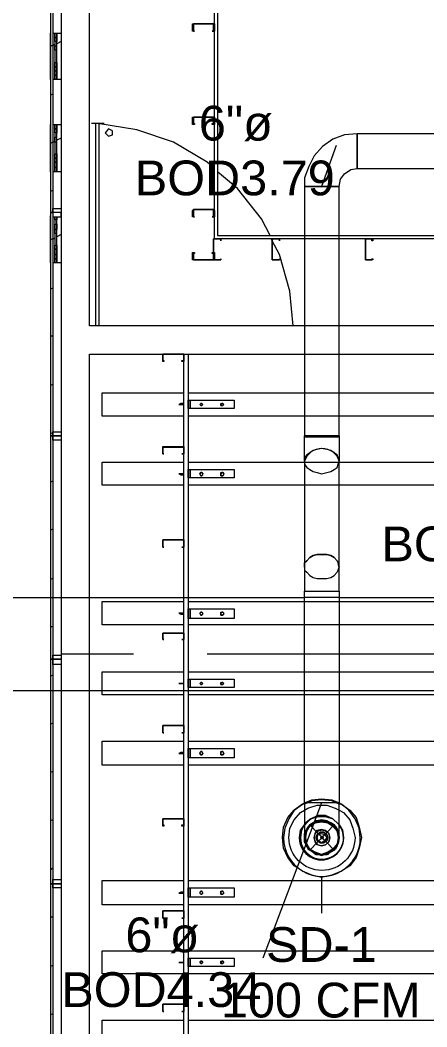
# Model space of a CAD drawing. Header units: metres. Extents: x -2 to 237, y -8 to 52.
# Drawn here: x 22.949 to 24.724, y 12.173 to 16.572 of the extents above; entities that cross this region are included whole.
import ezdxf

# ---------------------------------------------------------------- set-up
doc = ezdxf.new("R2010")
doc.units = ezdxf.units.M
doc.layers.add('HVAC - Ductos', color=5, linetype='Continuous', lineweight=0)
doc.layers.add('PDF_Text', color=7, linetype='Continuous', lineweight=0)
doc.layers.add('PDF_Geometry', color=7, linetype='Continuous', lineweight=0, true_color=0xaaaaaa)
doc.styles.add('PDF Helvetica', font='')
doc.styles.get('PDF Helvetica').set_extended_font_data('Helvetica')

msp = doc.modelspace()

# ---------------------------------------------------------------- linework, layer by layer
at = {"layer": 'HVAC - Ductos', "lineweight": 0}
for points in [[(24.3278, 16.0242), (24.2637, 15.8455), (24.2866, 15.8455), (24.3049, 15.8455), (24.3186, 15.8455), (24.3324, 15.8455), (24.337, 15.8455), (24.3416, 15.8455), (24.3461, 15.8776), (24.3644, 15.9005), (24.392, 15.9188), (24.4194, 15.9234), (24.4194, 15.9326), (24.4194, 15.9463), (24.4194, 15.9601), (24.4194, 15.9784), (24.4194, 15.9967), (24.4194, 16.0196), (24.4194, 16.0379), (24.4194, 16.0517), (24.4194, 16.0654), (24.4194, 16.0746), (24.3644, 16.07), (24.314, 16.0517), (24.2682, 16.0196), (24.2315, 15.9784), (24.2087, 15.9326), (24.1903, 15.8822), (24.1903, 15.8455), (24.1995, 15.8455), (24.2133, 15.8455), (24.227, 15.8455), (24.2453, 15.8455), (24.2637, 15.8455)], [(24.1903, 14.6451), (24.1903, 14.6314), (24.1995, 14.6176), (24.2133, 14.6085), (24.227, 14.5993), (24.2453, 14.5947), (24.2637, 14.5901), (24.2866, 14.5947), (24.3049, 14.5993), (24.3186, 14.6085), (24.3324, 14.6176), (24.337, 14.6314), (24.3416, 14.6451)], [(24.337, 14.2007), (24.3324, 14.2099), (24.3186, 14.2236), (24.3049, 14.2328), (24.2866, 14.2374), (24.2637, 14.2374), (24.2453, 14.2374), (24.227, 14.2328), (24.2133, 14.2236), (24.1995, 14.2099), (24.1903, 14.2007), (24.1903, 14.1824), (24.1903, 14.1503), (24.1903, 14.1091), (24.1903, 14.077), (24.1995, 14.077), (24.2133, 14.077), (24.227, 14.077), (24.2453, 14.077), (24.2637, 14.077), (24.2866, 14.077), (24.3049, 14.077), (24.3186, 14.077), (24.3324, 14.077), (24.337, 14.077), (24.3416, 14.077), (24.3416, 14.1182), (24.3416, 14.1595), (24.3416, 14.1824), (24.337, 14.1962)], [(24.1903, 14.1824), (24.1903, 14.1686), (24.1995, 14.1595), (24.2133, 14.1457), (24.227, 14.1366), (24.2453, 14.132), (24.2637, 14.132), (24.2866, 14.132), (24.3049, 14.1366), (24.3186, 14.1457), (24.3324, 14.1595), (24.337, 14.1686), (24.3416, 14.1824)], [(24.1903, 13.6418), (13.9871, 13.6418), (13.9871, 14.0495), (24.1903, 14.0495)], [(24.3416, 14.0495), (24.1903, 14.0495)], [(24.3416, 14.0495), (25.3541, 14.0495), (25.3541, 13.6418), (24.3416, 13.6418)], [(24.3416, 13.6418), (24.1903, 13.6418)], [(24.2637, 13.1515), (24.0071, 12.4734)], [(24.1903, 13.1515), (24.2224, 13.1652), (24.2637, 13.1698), (24.3095, 13.1652), (24.3416, 13.1515)], [(24.3416, 13.1469), (24.3095, 13.1607), (24.2637, 13.1652), (24.2224, 13.1607), (24.1903, 13.1469)], [(24.3416, 13.1515), (24.337, 13.1515), (24.3324, 13.1515), (24.3186, 13.1515), (24.3049, 13.1515), (24.2866, 13.1515), (24.2637, 13.1515), (24.2453, 13.1515), (24.227, 13.1515), (24.2133, 13.1515), (24.1995, 13.1515), (24.1903, 13.1515), (24.1903, 13.1103), (24.1903, 13.069), (24.1903, 13.037), (24.1903, 13.0141), (24.1903, 13.0003)], [(24.3416, 13.0003), (24.3416, 13.0049), (24.3416, 13.0232), (24.3416, 13.0553), (24.3416, 13.092), (24.3416, 13.1332), (24.3416, 13.1515), (24.337, 13.1515), (24.3324, 13.1515), (24.3186, 13.1515), (24.3049, 13.1515), (24.2866, 13.1515), (24.2637, 13.1515), (24.2453, 13.1515), (24.227, 13.1515), (24.2133, 13.1515)], [(24.1903, 13.1194), (24.2041, 13.1286), (24.2453, 13.1424), (24.2866, 13.1424), (24.3232, 13.1286), (24.3416, 13.1194)], [(24.1949, 13.0278), (24.2133, 13.0553), (24.2361, 13.069), (24.2637, 13.0782), (24.2957, 13.069), (24.2912, 13.069), (24.2637, 13.0736), (24.2453, 13.069), (24.227, 13.0645), (24.2133, 13.0507), (24.1995, 13.037), (24.2133, 13.0553), (24.1949, 13.0278), (24.1949, 13.0324)], [(24.1995, 13.0324), (24.2133, 13.0507), (24.2361, 13.0645)], [(24.2957, 13.0645), (24.3186, 13.0507), (24.3324, 13.0324), (24.337, 13.0278), (24.3416, 13.0003), (24.337, 13.0278), (24.3186, 13.0553), (24.3049, 13.0645), (24.2866, 13.0736), (24.2637, 13.0782), (24.2453, 13.0736), (24.227, 13.0645), (24.2133, 13.0553), (24.2361, 13.069), (24.2637, 13.0736), (24.2957, 13.069), (24.3186, 13.0553), (24.3324, 13.037), (24.337, 13.0187), (24.3278, 13.037), (24.3186, 13.0507), (24.3003, 13.0645), (24.282, 13.069), (24.2637, 13.0736), (24.2407, 13.069), (24.2361, 13.069), (24.2315, 13.069)], [(24.2957, 13.069), (24.2957, 13.069)], [(24.2957, 13.069), (24.3186, 13.0553), (24.337, 13.0278)], [(24.1903, 13.0599), (24.1903, 13.0599)], [(24.1903, 13.0599), (24.1903, 13.0599)], [(24.2315, 12.9316), (24.2133, 12.9453), (24.2361, 12.9316), (24.2637, 12.9225), (24.2453, 12.927), (24.227, 12.9362), (24.2133, 12.9453), (24.1995, 12.9637), (24.1949, 12.982), (24.1903, 13.0003), (24.1903, 13.0049), (24.1903, 13.0187), (24.1995, 13.037), (24.1949, 13.0187), (24.1903, 13.0003), (24.1903, 12.982), (24.1995, 12.9637), (24.2133, 12.9499), (24.227, 12.9362), (24.2453, 12.927), (24.2637, 12.927), (24.282, 12.927), (24.3003, 12.9362), (24.3186, 12.9499), (24.3278, 12.9637), (24.337, 12.982), (24.3324, 12.9637), (24.3186, 12.9453), (24.3049, 12.9362), (24.2866, 12.927), (24.2637, 12.9225), (24.2957, 12.9316)], [(24.1903, 13.0003), (24.1949, 13.0278), (24.1903, 13.0003)], [(24.2087, 12.9453), (24.1949, 12.9683), (24.1949, 12.9728), (24.1903, 13.0003), (24.1949, 13.0232)], [(24.1949, 13.0278), (24.1949, 13.0278)], [(24.3324, 13.0232), (24.337, 13.0003), (24.3324, 12.9728)], [(24.337, 13.0278), (24.337, 13.0278)], [(24.2361, 12.9316), (24.227, 12.9362), (24.2133, 12.9453), (24.1995, 12.9637), (24.1949, 12.9683), (24.1949, 12.9728), (24.1903, 12.982), (24.1903, 13.0003), (24.1903, 13.0049)], [(24.2133, 12.9453), (24.1949, 12.9728), (24.1903, 13.0003), (24.1949, 12.9728)], [(24.3416, 13.0049), (24.3416, 13.0003), (24.337, 12.982), (24.337, 12.9728), (24.3324, 12.9683), (24.3324, 12.9637), (24.3186, 12.9453), (24.3049, 12.9362), (24.2957, 12.9316), (24.2912, 12.927), (24.2866, 12.927), (24.2637, 12.9225), (24.2591, 12.927), (24.2453, 12.927), (24.2361, 12.927)], [(24.3324, 12.9683), (24.3186, 12.9453), (24.2957, 12.9316), (24.3186, 12.9453), (24.337, 12.9728), (24.3416, 13.0003), (24.337, 12.9728), (24.3324, 12.9683), (24.3186, 12.9499), (24.2957, 12.9316), (24.2912, 12.927), (24.2637, 12.9225), (24.2407, 12.927)], [(24.3416, 13.0003), (24.3416, 13.0003)], [(24.1949, 12.9683), (24.1949, 12.9728)], [(24.2361, 12.927), (24.2361, 12.9316), (24.2133, 12.9499), (24.1995, 12.9683)], [(24.2912, 12.9316), (24.2637, 12.927), (24.2407, 12.9316)], [(24.2957, 12.9316), (24.2912, 12.927)], [(24.337, 12.9728), (24.3324, 12.9683)], [(24.2591, 12.927), (24.2591, 12.927)], [(24.2637, 12.8263), (24.2637, 12.6704)]]:
    msp.add_lwpolyline(points, dxfattribs=at)
for points in [[(25.4045, 15.9234), (25.4045, 15.9326), (25.4045, 15.9463), (25.4045, 15.9601), (25.4045, 15.9784), (25.4045, 15.9967), (25.4045, 16.0196), (25.4045, 16.0379), (25.4045, 16.0517), (25.4045, 16.0654), (25.4045, 16.0746), (24.4194, 16.0746), (24.4194, 16.0654), (24.4194, 16.0517), (24.4194, 16.0379), (24.4194, 16.0196), (24.4194, 15.9967), (24.4194, 15.9784), (24.4194, 15.9601), (24.4194, 15.9463), (24.4194, 15.9326), (24.4194, 15.9234)], [(24.3416, 14.7551), (24.337, 14.7551), (24.3324, 14.7551), (24.3186, 14.7551), (24.3049, 14.7551), (24.2866, 14.7551), (24.2637, 14.7551), (24.2453, 14.7551), (24.227, 14.7551), (24.2133, 14.7551), (24.1995, 14.7551), (24.1903, 14.7551), (24.1995, 14.7551), (24.2133, 14.7551), (24.227, 14.7551), (24.2453, 14.7551), (24.2637, 14.7551), (24.2866, 14.7551), (24.3049, 14.7551), (24.3186, 14.7551), (24.3324, 14.7551), (24.337, 14.7551)], [(24.3416, 14.7505), (24.337, 14.7505), (24.3324, 14.7505), (24.3186, 14.7505), (24.3049, 14.7505), (24.2866, 14.7505), (24.2637, 14.7505), (24.2453, 14.7505), (24.227, 14.7505), (24.2133, 14.7505), (24.1995, 14.7505), (24.1903, 14.7505), (24.1995, 14.7505), (24.2133, 14.7505), (24.227, 14.7505), (24.2453, 14.7505), (24.2637, 14.7505), (24.2866, 14.7505), (24.3049, 14.7505), (24.3186, 14.7505), (24.3324, 14.7505), (24.337, 14.7505)], [(24.3416, 14.077), (24.3416, 13.1515), (24.3507, 13.1469), (24.3874, 13.1194), (24.4148, 13.0874), (24.4286, 13.0461), (24.4378, 13.0003), (24.4286, 12.9545), (24.4148, 12.9133), (24.3874, 12.8766), (24.3507, 12.8537), (24.3095, 12.8354), (24.2637, 12.8263), (24.2224, 12.8354), (24.1812, 12.8537), (24.1445, 12.8766), (24.1171, 12.9133), (24.0987, 12.9545), (24.0941, 13.0003), (24.0987, 13.0461), (24.1171, 13.0874), (24.1445, 13.1194), (24.1812, 13.1469), (24.1903, 13.1515), (24.1903, 14.077), (24.1995, 14.077), (24.2133, 14.077), (24.227, 14.077), (24.2453, 14.077), (24.2637, 14.077), (24.2866, 14.077), (24.3049, 14.077), (24.3186, 14.077), (24.3324, 14.077), (24.337, 14.077)], [(24.1949, 13.0599), (24.1903, 13.0553), (24.1949, 13.0599), (24.2178, 13.0828), (24.2499, 13.092), (24.282, 13.092), (24.314, 13.0828), (24.337, 13.0599), (24.314, 13.0828), (24.282, 13.0966), (24.2499, 13.0966), (24.2178, 13.0828), (24.1903, 13.0599), (24.2178, 13.0828)], [(24.3324, 12.9728), (24.314, 12.9499), (24.2912, 12.9362), (24.2637, 12.927), (24.2361, 12.9362), (24.2133, 12.9499), (24.1995, 12.9728), (24.1949, 13.0003), (24.1995, 13.0278), (24.2133, 13.0507), (24.2361, 13.0645), (24.2637, 13.069), (24.2912, 13.0645), (24.314, 13.0507), (24.3324, 13.0278), (24.337, 13.0003)], [(24.337, 13.0599), (24.314, 13.0828), (24.282, 13.092), (24.2499, 13.092), (24.2178, 13.0828), (24.2499, 13.0966), (24.282, 13.0966), (24.314, 13.0828), (24.337, 13.0599), (24.3416, 13.0599), (24.337, 13.0599), (24.3416, 13.0553)], [(24.1903, 13.0553), (24.172, 13.0324), (24.1675, 13.0003), (24.172, 13.0324)], [(24.2361, 13.0187), (24.2315, 13.0003), (24.2361, 13.0187), (24.2453, 13.0324), (24.2637, 13.037), (24.282, 13.0324), (24.2957, 13.0187), (24.3003, 13.0003), (24.2957, 13.0187), (24.282, 13.0278), (24.2637, 13.0324), (24.2499, 13.0278)], [(24.2453, 13.0141), (24.2407, 13.0003), (24.2453, 13.0141), (24.2591, 13.0232), (24.2728, 13.0232), (24.2866, 13.0141), (24.2912, 13.0003), (24.2866, 13.0141), (24.2728, 13.0232), (24.2591, 13.0232)], [(24.3598, 13.0003), (24.3553, 13.0324), (24.3416, 13.0553), (24.3553, 13.0324)], [(24.2957, 12.982), (24.3003, 13.0003), (24.2957, 12.982), (24.282, 12.9683), (24.2637, 12.9637), (24.2453, 12.9683), (24.2361, 12.982), (24.2315, 13.0003), (24.2361, 12.982), (24.2499, 12.9683), (24.2637, 12.9637), (24.282, 12.9683)], [(24.2866, 12.9866), (24.2912, 13.0003), (24.2866, 12.9866), (24.2728, 12.9774), (24.2591, 12.9774), (24.2453, 12.9866), (24.2407, 13.0003), (24.2453, 12.9866), (24.2591, 12.9774), (24.2728, 12.9774)], [(24.2774, 12.9866), (24.2637, 12.9774), (24.2499, 12.9866), (24.2453, 13.0003), (24.2499, 13.0141), (24.2637, 13.0187), (24.2774, 13.0141), (24.2866, 13.0003)], [(24.2682, 13.0049), (24.2637, 13.0049), (24.2591, 13.0003), (24.2637, 13.0049), (24.2682, 13.0049), (24.2728, 13.0003), (24.2682, 12.9957), (24.2637, 12.9957), (24.2591, 13.0003), (24.2637, 12.9957), (24.2682, 12.9957), (24.2682, 13.0003)], [(24.337, 12.982), (24.3416, 13.0003), (24.3416, 13.0049), (24.337, 13.0187), (24.337, 13.0003)], [(24.2315, 12.9316), (24.2361, 12.9316), (24.2407, 12.927), (24.2361, 12.9316)]]:
    msp.add_lwpolyline(points, close=True, dxfattribs=at)
for points in [[(24.1903, 14.6451), (24.1903, 14.6818), (24.1903, 14.723), (24.1903, 14.7505), (24.1949, 14.7505), (24.2133, 14.7505), (24.2361, 14.7505), (24.2637, 14.7505), (24.2957, 14.7505), (24.3186, 14.7505), (24.337, 14.7505), (24.3416, 14.7505), (24.337, 14.7505), (24.3186, 14.7505), (24.2957, 14.7505), (24.2637, 14.7505), (24.2361, 14.7505), (24.2133, 14.7505), (24.1949, 14.7505), (24.1903, 14.7505), (24.1903, 14.7551), (24.1949, 14.7551), (24.2133, 14.7551), (24.2361, 14.7551), (24.2637, 14.7551), (24.2957, 14.7551), (24.3186, 14.7551), (24.337, 14.7551), (24.3416, 14.7551), (24.3416, 15.8455), (24.337, 15.8455), (24.3324, 15.8455), (24.3186, 15.8455), (24.3049, 15.8455), (24.2866, 15.8455), (24.2637, 15.8455), (24.2453, 15.8455), (24.227, 15.8455), (24.2133, 15.8455), (24.1995, 15.8455), (24.1903, 15.8455), (24.1903, 14.7551), (24.1949, 14.7551), (24.2133, 14.7551), (24.2361, 14.7551), (24.2637, 14.7551), (24.2957, 14.7551), (24.3186, 14.7551), (24.337, 14.7551), (24.3416, 14.7551), (24.3416, 14.7505), (24.3416, 14.7093), (24.3416, 14.668), (24.3416, 14.6451), (24.337, 14.6589), (24.3324, 14.6726), (24.3186, 14.6818), (24.3049, 14.6909), (24.2866, 14.6955), (24.2637, 14.7001), (24.2453, 14.6955), (24.227, 14.6909), (24.2133, 14.6818), (24.1995, 14.6726), (24.1903, 14.6589), (24.1903, 14.6451), (24.1903, 14.1824), (24.1903, 14.2007), (24.1995, 14.2099), (24.2133, 14.2236), (24.227, 14.2328), (24.2453, 14.2374), (24.2637, 14.2374), (24.2866, 14.2374), (24.3049, 14.2328), (24.3186, 14.2236), (24.3324, 14.2099), (24.337, 14.2007), (24.3416, 14.1824), (24.3416, 14.6451, 0.727504)], [(24.3598, 13.0003, -1.397055), (24.1903, 13.0553), (24.1766, 13.0324), (24.172, 13.0003, 1.397055), (24.3416, 13.0553, -1.37703), (24.1675, 13.0003, 1.018339)]]:
    msp.add_lwpolyline(points, format="xyb", close=True, dxfattribs=at)
for points in [[(24.1903, 13.1469), (24.1812, 13.1469), (24.1445, 13.1194), (24.1216, 13.0828), (24.1033, 13.0415), (24.0987, 13.0003, 1.013409), (24.4332, 13.0003), (24.4286, 13.0415), (24.4102, 13.0828), (24.3828, 13.1194), (24.3507, 13.1469), (24.3416, 13.1469)], [(24.3416, 13.1194), (24.3598, 13.1103), (24.3874, 13.0782), (24.4011, 13.0415), (24.4102, 13.0003, -0.994113), (24.1216, 13.0003), (24.1262, 13.0415), (24.1445, 13.0782), (24.172, 13.1103), (24.1903, 13.1194)]]:
    msp.add_lwpolyline(points, format="xyb", dxfattribs=at)
at = {"layer": 'PDF_Geometry', "lineweight": 0}
for points in [[(23.7963, 15.6165), (23.7963, 15.6301), (23.7963, 20.505), (23.7963, 20.5234), (26.2613, 20.5234), (26.2613, 20.505), (26.2613, 15.6301), (26.2613, 15.6165)], [(26.2475, 15.6301), (26.2475, 20.505), (23.8101, 20.505), (23.8101, 15.6301)], [(23.7001, 16.5557), (23.7047, 16.5557), (23.7918, 16.5557), (23.7963, 16.5557), (23.7963, 16.5236), (23.7872, 16.5236), (23.7918, 16.5236), (23.7918, 16.5557), (23.7047, 16.5557), (23.7047, 16.5236), (23.7093, 16.5236), (23.7001, 16.5236)], [(23.1091, 16.5144), (23.1091, 16.4961), (23.0999, 16.4961), (23.0999, 16.5144)], [(23.0999, 16.4778), (23.0999, 16.4961), (23.1091, 16.4961), (23.1091, 16.4778)], [(23.1274, 16.3128), (23.1091, 16.3128), (23.1091, 16.5144), (23.1274, 16.5144)], [(23.0999, 16.3678), (23.0999, 16.3862), (23.1091, 16.3862), (23.1091, 16.3678)], [(23.0999, 16.3495), (23.0999, 16.3678), (23.1091, 16.3678), (23.1091, 16.3495)], [(23.0999, 16.3312), (23.0999, 16.3495), (23.1091, 16.3495), (23.1091, 16.3312)], [(23.0999, 16.3128), (23.0999, 16.3312), (23.1091, 16.3312), (23.1091, 16.3128)], [(23.7001, 16.1479), (23.7047, 16.1479), (23.7918, 16.1479), (23.7963, 16.1479), (23.7963, 16.1159), (23.7872, 16.1159), (23.7872, 16.1204), (23.7918, 16.1204), (23.7918, 16.1479), (23.7047, 16.1479), (23.7047, 16.1204), (23.7093, 16.1204), (23.7093, 16.1159), (23.7001, 16.1159)], [(23.1091, 16.1159), (23.1091, 16.0975), (23.0999, 16.0975), (23.0999, 16.1159)], [(23.1274, 15.9096), (23.1091, 15.9096), (23.1091, 16.1159), (23.1274, 16.1159)], [(23.0999, 16.0792), (23.0999, 16.0975), (23.1091, 16.0975), (23.1091, 16.0792)], [(23.3198, 16.0792), (23.3336, 16.0654), (23.3519, 16.07), (23.3519, 16.0883), (23.3336, 16.0975)], [(23.0999, 15.9692), (23.0999, 15.9875), (23.1091, 15.9875), (23.1091, 15.9692)], [(23.0999, 15.9509), (23.0999, 15.9692), (23.1091, 15.9692), (23.1091, 15.9509)], [(23.0999, 15.928), (23.0999, 15.9509), (23.1091, 15.9509), (23.1091, 15.928)], [(23.0999, 15.9096), (23.0999, 15.928), (23.1091, 15.928), (23.1091, 15.9096)], [(23.1274, 15.731), (23.0907, 15.731), (23.0907, 15.7493), (23.1274, 15.7493)], [(23.7001, 15.7401), (23.7047, 15.7447), (23.7918, 15.7447), (23.7963, 15.7401), (23.7963, 15.7126), (23.7872, 15.7126), (23.7918, 15.7126), (23.7918, 15.7401), (23.7918, 15.7447), (23.7047, 15.7447), (23.7047, 15.7401), (23.7047, 15.7126), (23.7093, 15.7126), (23.7001, 15.7126)], [(23.7918, 15.6165), (23.7918, 15.6119), (23.7918, 15.5248), (23.8238, 15.5248), (23.8238, 15.5294), (23.8238, 15.5248), (23.7918, 15.5248), (23.7918, 15.6119), (23.7918, 15.6165), (23.8238, 15.6165)], [(23.8238, 15.6073), (23.8238, 15.6165)], [(24.0529, 15.6165), (24.0483, 15.6119), (24.0483, 15.5248), (24.0529, 15.5248), (24.0804, 15.5248), (24.0804, 15.5294), (24.0804, 15.5248), (24.0529, 15.5248), (24.0483, 15.5248), (24.0483, 15.6119), (24.0483, 15.6165), (24.0529, 15.6165), (24.0804, 15.6165)], [(24.0804, 15.6073), (24.0804, 15.6165)], [(24.4882, 15.6073), (24.4836, 15.6073), (24.4836, 15.6165), (24.4561, 15.6165), (24.4561, 15.6119), (24.4561, 15.5248), (24.4836, 15.5248), (24.4836, 15.5294), (24.4882, 15.5294), (24.4882, 15.5248), (24.4561, 15.5248), (24.4561, 15.6119), (24.4561, 15.6165), (24.4882, 15.6165)], [(23.0999, 15.5706), (23.0999, 15.5889), (23.1091, 15.5889), (23.1091, 15.5706)], [(23.0999, 15.5477), (23.0999, 15.5706), (23.1091, 15.5706), (23.1091, 15.5477)], [(23.0999, 15.5294), (23.0999, 15.5477), (23.1091, 15.5477), (23.1091, 15.5294)], [(23.0999, 15.5111), (23.0999, 15.5294), (23.1091, 15.5294), (23.1091, 15.5111)], [(23.7963, 15.5248), (23.7918, 15.5248), (23.7047, 15.5248), (23.7001, 15.5248), (23.7001, 15.5569), (23.7093, 15.5569), (23.7093, 15.5523), (23.7047, 15.5523), (23.7047, 15.5248), (23.7918, 15.5248), (23.7918, 15.5523), (23.7872, 15.5523), (23.7872, 15.5569), (23.7963, 15.5569)], [(23.5718, 15.1125), (23.6635, 15.1125), (23.6635, 15.0804), (23.6543, 15.0804), (23.6543, 15.0849), (23.6635, 15.0849), (23.6635, 15.1125), (23.5718, 15.1125), (23.5718, 15.0849), (23.5764, 15.0849), (23.5764, 15.0804), (23.5718, 15.0804)], [(23.6817, 14.8742), (23.6817, 14.9109), (23.6909, 14.9109), (23.8834, 14.9109), (23.8834, 14.8742), (23.6909, 14.8742)], [(23.6909, 14.8742), (23.6909, 14.9109)], [(23.6909, 14.8925), (23.6909, 14.8971), (23.6909, 14.9017), (23.6909, 14.8971), (23.6909, 14.8925), (23.6909, 14.888), (23.6909, 14.8925), (23.6909, 14.8971), (23.6909, 14.8925), (23.6909, 14.888)], [(23.7459, 14.8925), (23.7414, 14.8971), (23.7368, 14.8971), (23.7322, 14.8925), (23.7368, 14.888), (23.7414, 14.888)], [(23.7322, 14.8925), (23.7368, 14.8971), (23.7414, 14.8971), (23.7459, 14.8925), (23.7414, 14.888), (23.7368, 14.888)], [(23.8376, 14.8925), (23.833, 14.8971), (23.8284, 14.8971), (23.8238, 14.8925), (23.8238, 14.888), (23.833, 14.888)], [(23.8238, 14.8925), (23.8238, 14.8971), (23.833, 14.8971), (23.8376, 14.8925), (23.833, 14.888), (23.8238, 14.888)], [(23.0907, 14.7551), (23.0907, 14.7734), (23.1274, 14.7734), (23.1274, 14.7551)], [(23.0907, 14.7368), (23.0907, 14.7551), (23.1274, 14.7551), (23.1274, 14.7368)], [(23.5718, 14.7047), (23.5718, 14.7093), (23.6635, 14.7093), (23.6635, 14.7047), (23.6635, 14.6772), (23.6543, 14.6772), (23.6635, 14.6772), (23.6635, 14.7047), (23.5718, 14.7047), (23.5718, 14.6772)], [(23.5764, 14.6772), (23.5718, 14.6772)], [(23.6817, 14.5718), (23.6817, 14.6085), (23.6909, 14.6085), (23.8834, 14.6085), (23.8834, 14.5718), (23.6909, 14.5718)], [(23.6909, 14.5718), (23.6909, 14.6085)], [(23.6909, 14.5901), (23.6909, 14.5947), (23.6909, 14.5901), (23.6909, 14.581), (23.6909, 14.5901), (23.6909, 14.5947), (23.6909, 14.5901), (23.6909, 14.581)], [(23.7459, 14.5901), (23.7414, 14.5947), (23.7368, 14.5947), (23.7322, 14.5901), (23.7368, 14.581), (23.7414, 14.581), (23.7459, 14.5856)], [(23.7322, 14.5901), (23.7368, 14.5947), (23.7414, 14.5947), (23.7459, 14.5901), (23.7414, 14.581), (23.7368, 14.581)], [(23.8376, 14.5901), (23.833, 14.5947), (23.8284, 14.5947), (23.8238, 14.5901), (23.8238, 14.581), (23.833, 14.581), (23.8376, 14.5856)], [(23.8238, 14.5901), (23.8238, 14.5947), (23.833, 14.5947), (23.8376, 14.5901), (23.833, 14.581), (23.8238, 14.581)], [(23.5718, 14.3015), (23.6635, 14.3015), (23.6635, 14.2694), (23.6543, 14.2694), (23.6635, 14.2694), (23.6635, 14.3015), (23.5718, 14.3015), (23.5718, 14.2694)], [(23.5764, 14.2694), (23.5718, 14.2694)], [(23.6817, 13.9579), (23.6817, 13.9991), (23.6909, 13.9991), (23.8834, 13.9991), (23.8834, 13.9579), (23.6909, 13.9579)], [(23.6909, 13.9579), (23.6909, 13.9991)], [(23.6909, 13.9808), (23.6909, 13.9853), (23.6909, 13.9808), (23.6909, 13.9716), (23.6909, 13.9808), (23.6909, 13.9853), (23.6909, 13.9808), (23.6909, 13.9716)], [(23.7459, 13.9808), (23.7414, 13.9853), (23.7368, 13.9853), (23.7322, 13.9808), (23.7368, 13.9716), (23.7414, 13.9716), (23.7459, 13.9762)], [(23.7322, 13.9808), (23.7368, 13.9853), (23.7414, 13.9853), (23.7459, 13.9808), (23.7414, 13.9716), (23.7368, 13.9716)], [(23.8376, 13.9808), (23.833, 13.9853), (23.8284, 13.9853), (23.8238, 13.9808), (23.8238, 13.9716), (23.833, 13.9716), (23.8376, 13.9762)], [(23.8238, 13.9808), (23.8238, 13.9853), (23.833, 13.9853), (23.8376, 13.9808), (23.833, 13.9716), (23.8238, 13.9716)], [(23.5718, 13.8937), (23.6635, 13.8937), (23.6635, 13.8662), (23.6543, 13.8662), (23.6635, 13.8662), (23.6635, 13.8937), (23.5718, 13.8937), (23.5718, 13.8662)], [(23.5764, 13.8662), (23.5718, 13.8662)], [(23.0907, 13.7792), (23.0907, 13.7975), (23.1274, 13.7975), (23.1274, 13.7792)], [(23.0907, 13.7563), (23.0907, 13.7792), (23.1274, 13.7792), (23.1274, 13.7563)], [(23.6817, 13.6555), (23.6817, 13.6922), (23.6909, 13.6922), (23.8834, 13.6922), (23.8834, 13.6555), (23.6909, 13.6555)], [(23.6909, 13.6555), (23.6909, 13.6922)], [(23.6909, 13.6738), (23.6909, 13.6784), (23.6909, 13.6738), (23.6909, 13.6692), (23.6909, 13.6738), (23.6909, 13.6784), (23.6909, 13.6738), (23.6909, 13.6692)], [(23.7459, 13.6738), (23.7414, 13.6784), (23.7368, 13.6784), (23.7322, 13.6738), (23.7368, 13.6692), (23.7414, 13.6692)], [(23.7322, 13.6738), (23.7368, 13.6784), (23.7414, 13.6784), (23.7459, 13.6738), (23.7414, 13.6692), (23.7368, 13.6692)], [(23.8376, 13.6738), (23.833, 13.6784), (23.8284, 13.6784), (23.8238, 13.6738), (23.8238, 13.6692), (23.833, 13.6692)], [(23.8238, 13.6738), (23.8238, 13.6784), (23.833, 13.6784), (23.8376, 13.6738), (23.833, 13.6692), (23.8238, 13.6692)], [(23.5718, 13.486), (23.5718, 13.4905), (23.6635, 13.4905), (23.6635, 13.486), (23.6635, 13.4585), (23.6543, 13.4585), (23.6635, 13.4585), (23.6635, 13.486), (23.6635, 13.4905), (23.5718, 13.4905), (23.5718, 13.486), (23.5718, 13.4585)], [(23.5764, 13.4585), (23.5718, 13.4585)], [(23.6817, 13.3485), (23.6817, 13.3897), (23.6909, 13.3897), (23.8834, 13.3897), (23.8834, 13.3485), (23.6909, 13.3485)], [(23.6909, 13.3485), (23.6909, 13.3897)], [(23.6909, 13.3669), (23.6909, 13.3761), (23.6909, 13.3669), (23.6909, 13.3623), (23.6909, 13.3669), (23.6909, 13.3761), (23.6909, 13.3669), (23.6909, 13.3623)], [(23.7459, 13.3669), (23.7414, 13.3761), (23.7368, 13.3761), (23.7322, 13.3715), (23.7322, 13.3669), (23.7368, 13.3623), (23.7414, 13.3623)], [(23.7322, 13.3669), (23.7368, 13.3761), (23.7414, 13.3761), (23.7459, 13.3669), (23.7414, 13.3623), (23.7368, 13.3623)], [(23.8376, 13.3669), (23.833, 13.3761), (23.8284, 13.3761), (23.8238, 13.3715), (23.8238, 13.3669), (23.8238, 13.3623), (23.833, 13.3623)], [(23.8238, 13.3669), (23.8238, 13.3761), (23.833, 13.3761), (23.8376, 13.3669), (23.833, 13.3623), (23.8238, 13.3623)], [(23.5718, 13.0828), (23.6635, 13.0828), (23.6635, 13.0507), (23.6543, 13.0507), (23.6543, 13.0553), (23.6635, 13.0553), (23.6635, 13.0828), (23.5718, 13.0828), (23.5718, 13.0553), (23.5764, 13.0553), (23.5764, 13.0507), (23.5718, 13.0507)], [(23.0907, 12.7987), (23.0907, 12.8171), (23.1274, 12.8171), (23.1274, 12.7987)], [(23.0907, 12.7804), (23.0907, 12.7987), (23.1274, 12.7987), (23.1274, 12.7804)], [(23.6817, 12.7392), (23.6817, 12.7804), (23.6909, 12.7804), (23.8834, 12.7804), (23.8834, 12.7392), (23.6909, 12.7392)], [(23.6909, 12.7392), (23.6909, 12.7804)], [(23.6909, 12.7575), (23.6909, 12.7666), (23.6909, 12.7575), (23.6909, 12.7529), (23.6909, 12.7575), (23.6909, 12.7666), (23.6909, 12.7575), (23.6909, 12.7529)], [(23.7459, 12.7575), (23.7414, 12.7666), (23.7368, 12.7666), (23.7322, 12.7621), (23.7322, 12.7575), (23.7368, 12.7529), (23.7414, 12.7529)], [(23.7322, 12.7575), (23.7368, 12.7666), (23.7414, 12.7666), (23.7459, 12.7575), (23.7414, 12.7529), (23.7368, 12.7529)], [(23.8376, 12.7575), (23.833, 12.7666), (23.8284, 12.7666), (23.8238, 12.7621), (23.8238, 12.7575), (23.8238, 12.7529), (23.833, 12.7529)], [(23.8238, 12.7575), (23.8238, 12.7666), (23.833, 12.7666), (23.8376, 12.7575), (23.833, 12.7529), (23.8238, 12.7529)], [(23.5718, 12.675), (23.5718, 12.6796), (23.6635, 12.6796), (23.6635, 12.675), (23.6635, 12.6476), (23.6543, 12.6476), (23.6635, 12.6476), (23.6635, 12.675), (23.6635, 12.6796), (23.5718, 12.6796), (23.5718, 12.675), (23.5718, 12.6476)], [(23.5764, 12.6476), (23.5718, 12.6476)], [(23.6817, 12.4368), (23.6817, 12.4734), (23.6909, 12.4734), (23.8834, 12.4734), (23.8834, 12.4368), (23.6909, 12.4368)], [(23.6909, 12.4368), (23.6909, 12.4734)], [(23.6909, 12.4551), (23.6909, 12.4597), (23.6909, 12.4551), (23.6909, 12.4505), (23.6909, 12.4551), (23.6909, 12.4597), (23.6909, 12.4551), (23.6909, 12.4505)], [(23.7459, 12.4551), (23.7414, 12.4597), (23.7368, 12.4597), (23.7322, 12.4551), (23.7368, 12.4505), (23.7414, 12.4505)], [(23.7322, 12.4551), (23.7368, 12.4597), (23.7414, 12.4597), (23.7459, 12.4551), (23.7414, 12.4505), (23.7368, 12.4505)], [(23.8376, 12.4551), (23.833, 12.4597), (23.8284, 12.4597), (23.8238, 12.4551), (23.8238, 12.4505), (23.833, 12.4505)], [(23.8238, 12.4551), (23.8238, 12.4597), (23.833, 12.4597), (23.8376, 12.4551), (23.833, 12.4505), (23.8238, 12.4505)], [(23.5718, 12.2719), (23.6635, 12.2719), (23.6635, 12.2398), (23.6543, 12.2398), (23.6635, 12.2398), (23.6635, 12.2719), (23.5718, 12.2719), (23.5718, 12.2398)], [(23.5764, 12.2398), (23.5718, 12.2398)]]:
    msp.add_lwpolyline(points, close=True, dxfattribs=at)
for points in [[(23.0907, 17.6461), (23.0816, 17.6461), (23.0816, 16.7115), (23.0907, 16.7115), (23.0907, 17.6461), (23.0816, 17.6461), (23.0816, 16.7115), (23.0816, 15.731), (23.0907, 15.731), (23.0907, 15.7126), (23.1274, 15.7126), (23.1274, 15.731), (23.0907, 15.731), (23.0907, 14.7551), (23.0816, 14.7551), (23.0816, 13.7792), (23.0907, 13.7792), (23.0907, 12.7987), (23.0816, 12.7987), (23.0816, 11.8229)], [(23.1274, 16.7252), (23.1274, 11.8229)], [(26.8019, 16.7252), (26.8019, 15.2362), (23.2511, 15.2362), (23.2511, 16.7252)], [(23.0816, 16.7115), (23.0907, 16.7115), (23.0907, 15.731), (23.0816, 15.731), (23.0816, 14.7551), (23.0907, 14.7551), (23.0907, 13.7792), (23.0816, 13.7792), (23.0816, 12.7987), (23.0907, 12.7987), (23.0907, 11.8229), (23.0816, 11.8229)], [(23.7047, 16.5557), (23.7047, 16.5557)], [(23.7918, 16.5557), (23.7918, 16.5557)], [(23.0816, 16.3128), (23.0816, 16.5144)], [(23.0907, 16.5144), (23.0999, 16.5144), (23.0999, 16.3128), (23.0907, 16.3128)], [(23.7093, 16.5236), (23.7093, 16.5236)], [(23.7872, 16.5236), (23.7872, 16.5236)], [(23.0999, 16.464), (23.0953, 16.464), (23.0907, 16.4594), (23.0816, 16.4594)], [(23.1091, 16.4411), (23.0999, 16.4411), (23.0999, 16.4594), (23.1091, 16.4594), (23.1091, 16.4778), (23.0999, 16.4778), (23.0999, 16.4594), (23.1091, 16.4594)], [(23.1274, 16.4778), (23.1091, 16.4686)], [(23.0907, 16.2487), (23.0816, 16.2441)], [(23.7047, 16.1479), (23.7047, 16.1479)], [(23.7918, 16.1479), (23.7918, 16.1479)], [(23.0816, 15.9096), (23.0816, 16.1159)], [(23.0907, 16.1159), (23.0999, 16.1159), (23.0999, 15.9096), (23.0907, 15.9096)], [(23.3152, 16.1204), (23.2603, 16.1204)], [(23.2786, 15.2362), (23.2786, 16.1204)], [(23.7963, 15.9234), (23.7642, 15.9509), (23.6177, 16.0379), (23.4573, 16.0929), (23.2878, 16.1204)], [(23.2924, 16.1204), (23.2924, 15.2362)], [(23.1091, 16.0379), (23.0999, 16.0379), (23.0999, 16.0609), (23.1091, 16.0609), (23.1091, 16.0792), (23.0999, 16.0792), (23.0999, 16.0609), (23.1091, 16.0609)], [(23.1274, 16.0563), (23.1091, 16.0471)], [(23.0999, 16.0425), (23.0953, 16.0379), (23.0907, 16.0379), (23.0816, 16.0334)], [(24.0391, 15.6301), (24.0025, 15.7035), (23.8971, 15.8364), (23.8101, 15.9096)], [(23.0907, 15.8272), (23.0816, 15.8226)], [(23.0816, 15.5111), (23.0816, 15.7172)], [(23.1091, 15.6393), (23.0999, 15.6393), (23.0999, 15.6577), (23.1091, 15.6577), (23.0999, 15.6577), (23.0999, 15.6806), (23.1091, 15.6806), (23.1091, 15.6989), (23.0999, 15.6989), (23.0999, 15.7126), (23.0999, 15.5111), (23.0907, 15.5111)], [(23.1274, 15.7126), (23.1274, 15.5111), (23.1091, 15.5111), (23.1091, 15.7126), (23.1091, 15.6989), (23.0999, 15.6989), (23.0999, 15.6806), (23.1091, 15.6806), (23.1091, 15.6577)], [(23.7093, 15.7126), (23.7093, 15.7126)], [(23.7872, 15.7126), (23.7872, 15.7126)], [(23.0999, 15.621), (23.0953, 15.6165), (23.0907, 15.6165), (23.0816, 15.6119)], [(23.1274, 15.6347), (23.1091, 15.6256)], [(24.1399, 15.2362), (24.1262, 15.3874), (24.0804, 15.5477), (24.0483, 15.6073), (24.0437, 15.6165)], [(23.8238, 15.6073), (23.8238, 15.6073)], [(24.0804, 15.6073), (24.0804, 15.6073)], [(23.8238, 15.5294), (23.8238, 15.5294)], [(24.0804, 15.5294), (24.0804, 15.5294)], [(23.7047, 15.5248), (23.7047, 15.5248)], [(23.7918, 15.5248), (23.7918, 15.5248)], [(23.7918, 15.5248), (23.7918, 15.5248)], [(23.7918, 15.5248), (23.7918, 15.5248)], [(24.4561, 15.5248), (24.4561, 15.5248)], [(24.4561, 15.5248), (24.4561, 15.5248)], [(23.0907, 15.4011), (23.0816, 15.3965)], [(23.0907, 15.1903), (23.0816, 15.1903)], [(23.2511, 11.8229), (23.2511, 15.1125), (26.8019, 15.1125), (26.8019, 11.8045)], [(23.5718, 15.1125), (23.5718, 15.1125)], [(23.5718, 15.1125), (23.5718, 15.1125)], [(23.6635, 15.1125), (23.6635, 15.1125)], [(23.6635, 15.1125), (23.6635, 15.1125)], [(23.6635, 11.0486), (23.6635, 15.1125), (23.6817, 15.1125), (23.6817, 11.0486), (26.3804, 11.0486), (26.3804, 15.1125), (26.3941, 15.1125), (26.4858, 15.1125), (26.4858, 15.0849), (26.4766, 15.0849), (26.4766, 15.0804), (26.4858, 15.0804), (26.4858, 15.1125), (26.3941, 15.1125), (26.3941, 11.0486), (26.4858, 11.0486), (26.4858, 11.0531), (26.4858, 11.0806), (26.4766, 11.0806), (26.4858, 11.0806), (26.4858, 11.0531), (26.3941, 11.0531)], [(23.0907, 14.9796), (23.0816, 14.975)], [(23.6635, 14.8421), (23.3061, 14.8421), (23.3061, 14.9429), (23.6635, 14.9429)], [(23.6817, 14.9429), (26.3804, 14.9429)], [(23.6635, 14.8971), (23.6497, 14.8971), (23.6405, 14.8925), (23.6497, 14.8925), (23.6635, 14.8925)], [(23.6497, 14.8925), (23.6497, 14.8971)], [(23.6497, 14.8925), (23.6497, 14.8925)], [(23.6909, 14.9017), (23.6909, 14.8971)], [(23.6909, 14.888), (23.6909, 14.888)], [(26.3804, 14.8421), (23.6817, 14.8421)], [(23.0907, 14.7688), (23.0816, 14.7642)], [(23.5718, 14.7047), (23.5718, 14.7047)], [(23.6635, 14.7047), (23.6635, 14.7047)], [(23.5764, 14.6772), (23.5764, 14.6772)], [(23.6543, 14.6772), (23.6543, 14.6772)], [(23.6635, 14.5397), (23.3061, 14.5397), (23.3061, 14.6405), (23.6635, 14.6405)], [(23.6817, 14.6405), (26.3804, 14.6405)], [(23.6635, 14.5901), (23.6497, 14.5901), (23.6405, 14.5901), (23.6497, 14.5856), (23.6635, 14.5856)], [(23.6497, 14.5901), (23.6497, 14.5901)], [(23.6497, 14.5856), (23.6497, 14.5901)], [(23.6909, 14.5947), (23.6909, 14.5947)], [(23.6909, 14.5856), (23.6909, 14.581)], [(23.0907, 14.5581), (23.0816, 14.5535)], [(26.3804, 14.5397), (23.6817, 14.5397)], [(23.0907, 14.3473), (23.0816, 14.3427)], [(23.5718, 14.3015), (23.5718, 14.3015)], [(23.5718, 14.3015), (23.5718, 14.3015)], [(23.6635, 14.3015), (23.6635, 14.3015)], [(23.6635, 14.3015), (23.6635, 14.3015)], [(23.5764, 14.2694), (23.5764, 14.2694)], [(23.6543, 14.2694), (23.6543, 14.2694)], [(23.0907, 14.132), (23.0816, 14.1274)], [(23.6635, 13.9304), (23.3061, 13.9304), (23.3061, 14.0312), (23.6635, 14.0312)], [(23.6817, 14.0312), (26.3804, 14.0312)], [(23.6635, 13.9808), (23.6497, 13.9808), (23.6405, 13.9808), (23.6497, 13.9762), (23.6635, 13.9762)], [(23.6497, 13.9808), (23.6497, 13.9808)], [(23.6497, 13.9762), (23.6497, 13.9808)], [(23.6909, 13.9853), (23.6909, 13.9808)], [(23.6909, 13.9762), (23.6909, 13.9716)], [(23.0907, 13.9213), (23.0816, 13.9213)], [(26.3804, 13.9304), (23.6817, 13.9304)], [(23.5718, 13.8937), (23.5718, 13.8937)], [(23.5718, 13.8937), (23.5718, 13.8937)], [(23.5764, 13.8662), (23.5764, 13.8662)], [(23.6543, 13.8662), (23.6543, 13.8662)], [(23.6635, 13.8937), (23.6635, 13.8937)], [(23.6635, 13.8937), (23.6635, 13.8937)], [(23.4435, 13.8021), (23.1274, 13.8021)], [(25.0334, 13.8021), (23.7642, 13.8021)], [(23.6635, 13.6234), (23.3061, 13.6234), (23.3061, 13.7242), (23.6635, 13.7242)], [(23.6817, 13.7242), (26.3804, 13.7242)], [(23.0907, 13.7104), (23.0816, 13.7059)], [(23.6497, 13.6738), (23.6405, 13.6738), (23.6497, 13.6738)], [(23.6635, 13.6738), (23.6497, 13.6738), (23.6635, 13.6738)], [(23.6497, 13.6738), (23.6497, 13.6738)], [(23.6909, 13.6784), (23.6909, 13.6784)], [(23.6909, 13.6692), (23.6909, 13.6692)], [(26.3804, 13.6234), (23.6817, 13.6234)], [(23.0907, 13.4997), (23.0816, 13.4951)], [(23.6635, 13.3164), (23.3061, 13.3164), (23.3061, 13.4218), (23.6635, 13.4218)], [(23.5764, 13.4585), (23.5764, 13.4585)], [(23.6543, 13.4585), (23.6543, 13.4585)], [(23.6817, 13.4218), (26.3804, 13.4218)], [(23.6635, 13.3715), (23.6497, 13.3715), (23.6405, 13.3669), (23.6497, 13.3669), (23.6635, 13.3669)], [(23.6497, 13.3669), (23.6497, 13.3715)], [(23.6909, 13.3761), (23.6909, 13.3715)], [(23.6497, 13.3669), (23.6497, 13.3669)], [(23.6909, 13.3669), (23.6909, 13.3623)], [(23.0907, 13.289), (23.0816, 13.2844)], [(26.3804, 13.3164), (23.6817, 13.3164)], [(23.0907, 13.0782), (23.0816, 13.0736)], [(23.5718, 13.0828), (23.5718, 13.0828)], [(23.5718, 13.0828), (23.5718, 13.0828)], [(23.6635, 13.0828), (23.6635, 13.0828)], [(23.6635, 13.0828), (23.6635, 13.0828)], [(23.0907, 12.8675), (23.0816, 12.8583)], [(23.6635, 12.7071), (23.3061, 12.7071), (23.3061, 12.8125), (23.6635, 12.8125)], [(23.6817, 12.8125), (26.3804, 12.8125)], [(23.6635, 12.7621), (23.6497, 12.7621), (23.6405, 12.7575), (23.6497, 12.7575), (23.6635, 12.7575)], [(23.6497, 12.7575), (23.6497, 12.7621)], [(23.6497, 12.7575), (23.6497, 12.7575)], [(23.6909, 12.7666), (23.6909, 12.7621)], [(23.6909, 12.7575), (23.6909, 12.7529)], [(26.3804, 12.7071), (23.6817, 12.7071)], [(23.0907, 12.6521), (23.0816, 12.6521)], [(23.5764, 12.6476), (23.5764, 12.6476)], [(23.6543, 12.6476), (23.6543, 12.6476)], [(23.6635, 12.4047), (23.3061, 12.4047), (23.3061, 12.5055), (23.6635, 12.5055)], [(23.6817, 12.5055), (26.3804, 12.5055)], [(23.6497, 12.4551), (23.6405, 12.4551), (23.6497, 12.4551)], [(23.6635, 12.4551), (23.6497, 12.4551), (23.6635, 12.4551)], [(23.6497, 12.4551), (23.6497, 12.4551)], [(23.6909, 12.4597), (23.6909, 12.4597)], [(23.6909, 12.4505), (23.6909, 12.4505)], [(23.0907, 12.4413), (23.0816, 12.4368)], [(26.3804, 12.4047), (23.6817, 12.4047)], [(23.5718, 12.2719), (23.5718, 12.2719)], [(23.5718, 12.2719), (23.5718, 12.2719)], [(23.6635, 12.2719), (23.6635, 12.2719)], [(23.6635, 12.2719), (23.6635, 12.2719)], [(23.0907, 12.2306), (23.0816, 12.226)], [(23.5764, 12.2398), (23.5764, 12.2398)], [(23.6543, 12.2398), (23.6543, 12.2398)], [(23.6635, 12.0978), (23.3061, 12.0978), (23.3061, 12.2031), (23.6635, 12.2031)], [(23.6817, 12.2031), (26.3804, 12.2031)]]:
    msp.add_lwpolyline(points, dxfattribs=at)
at = {"layer": 'PDF_Geometry', "color": 8, "lineweight": 0, "true_color": 0x808080}
msp.add_lwpolyline([(24.3278, 13.0461), (24.2866, 13.0736), (24.2407, 13.0736), (24.2041, 13.0461), (24.1903, 13.0003), (24.2041, 12.9545), (24.2407, 12.927), (24.2866, 12.927), (24.3278, 12.9545), (24.3416, 13.0003)], close=True, dxfattribs=at)
for points in [[(24.2133, 13.0553), (24.3186, 12.9453)], [(24.3186, 13.0553), (24.2133, 12.9453)]]:
    msp.add_lwpolyline(points, dxfattribs=at)

# ---------------------------------------------------------------- texts
at = {"layer": 'PDF_Text', "lineweight": 0, "char_height": 0.1519, "attachment_point": 4, "style": 'PDF Helvetica'}
for s, insert in [('6"ø', (23.7285, 16.1195)), ('BOD3.79', (23.449, 15.8812)), ('BOD3.89', (24.5258, 14.2822)), ('6"ø', (23.4078, 12.5732)), ('SD-1', (24.0218, 12.532)), ('BOD4.34', (23.1283, 12.3349)), ('100 CFM', (23.8247, 12.2891))]:
    msp.add_mtext(s, dxfattribs=dict(at, insert=insert))

doc.saveas('drawing.dxf')
